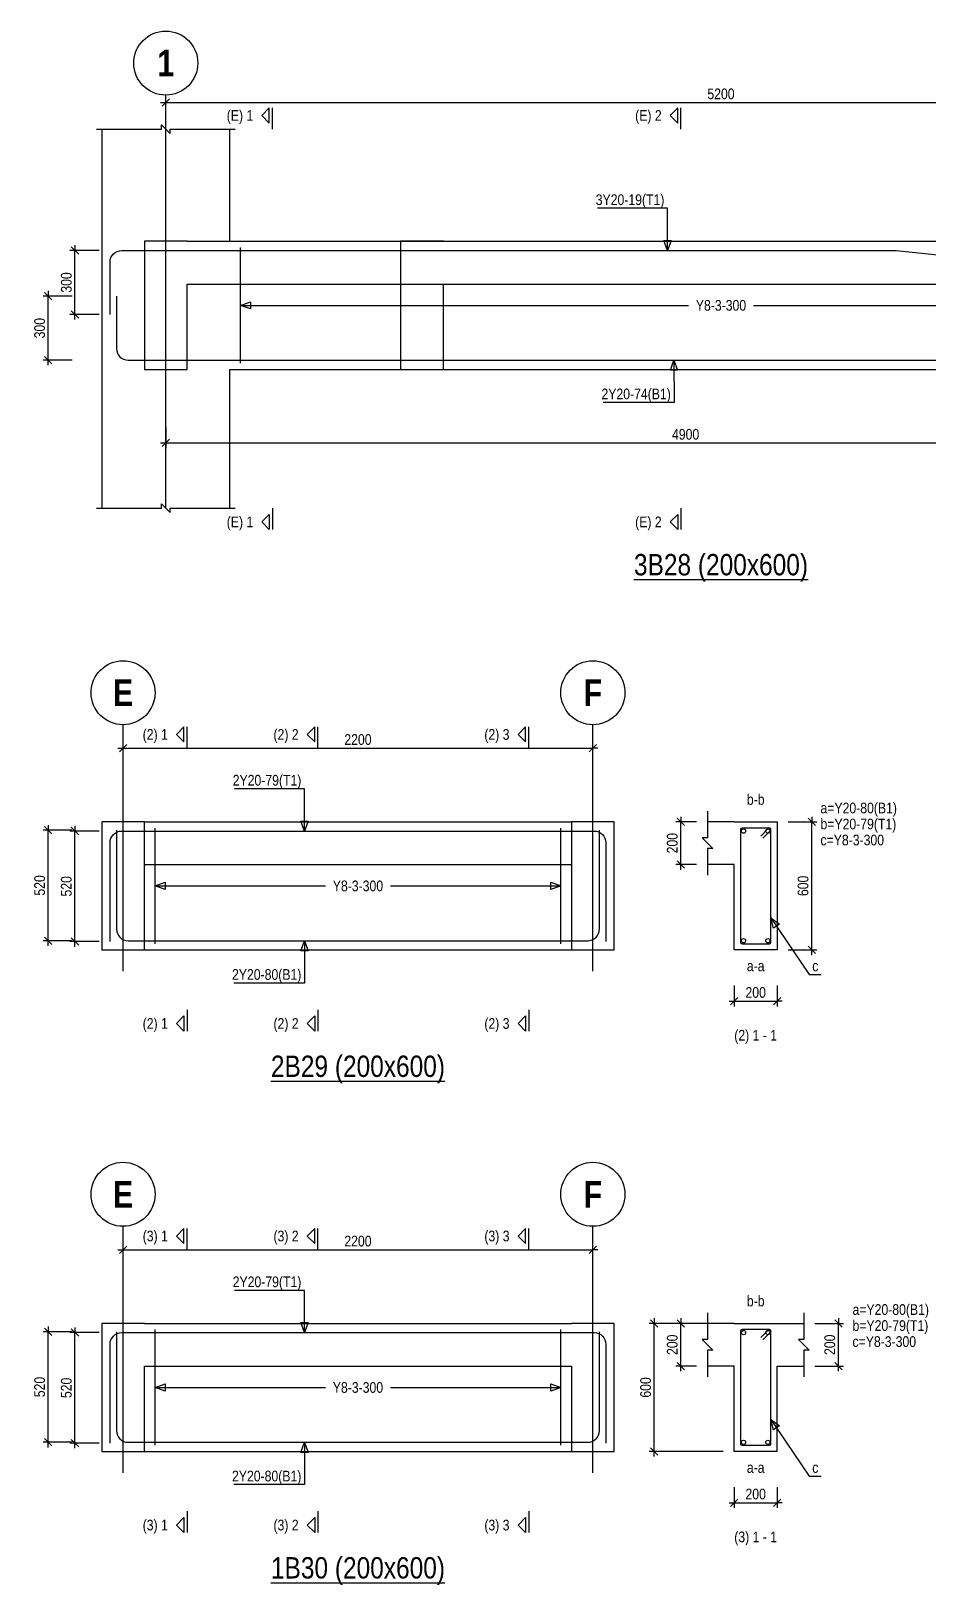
# Model space of a CAD drawing. Extents: x 0 to 206258, y -403073 to 0.
# Drawn here: x 12479 to 20888, y -318924 to -304364 of the extents above; entities that cross this region are included whole.
import ezdxf
from ezdxf.enums import TextEntityAlignment as Align
from ezdxf.lldxf.tags import DXFTag

# ---------------------------------------------------------------- set-up
doc = ezdxf.new("R2010")
doc.units = 0
doc.header["$LTSCALE"] = 1000
for name, color, linetype in [('Axis Circle(Dir 2)', 150, 'Continuous'), ('Axis Label(Dir 1)', 7, 'Continuous'), ('Axis Line(Dir 2)', 150, 'CENTER2'), ('Break Line', 5, 'Continuous'), ('Dimension Line', 5, 'Continuous'), ('Front Elevation Line', 40, 'Continuous'), ('Leader Line', 5, 'Continuous'), ('Link Line', 3, 'Continuous'), ('Rebar Label', 6, 'Continuous'), ('Rebar Line', 7, 'Continuous'), ('Section Label', 1, 'Continuous'), ('Section Line', 1, 'Continuous'), ('Top Rebar Label', 6, 'Continuous'), ('Top Rebar Line', 7, 'Continuous')]:
    doc.layers.add(name, color=color, linetype=linetype)
for name, color, linetype, true_color in [('Back Elevation Line', 191, 'HIDDEN2', 0xd4aaff), ('Beam Label(D)', 94, 'Continuous', 0x008100), ('Beam Line(D)', 112, 'Continuous', 0x00bd5e), ('Link Label', 94, 'Continuous', 0x008100)]:
    doc.layers.add(name, color=color, linetype=linetype, true_color=true_color)
doc.styles.add('Axis Label(Dir 1)', font='ARIALNB.TTF', dxfattribs={"height": 250})
doc.styles.add('Beam Label(D)', font='ARIALN.TTF', dxfattribs={"height": 200})
doc.styles.add('Dimension Text', font='ARIALN.TTF', dxfattribs={"height": 100})
doc.styles.add('Link Label', font='ARIALN.TTF', dxfattribs={"height": 100})
doc.styles.add('Rebar Label', font='ARIALN.TTF', dxfattribs={"height": 100})
doc.styles.add('Section Label', font='ARIALN.TTF', dxfattribs={"height": 100})
doc.styles.add('Top Rebar Label', font='ARIALN.TTF', dxfattribs={"height": 100})
tags = doc.linetypes.add('CENTER2', pattern=[1.125, 0.75, -0.125, 0.125, -0.125]).pattern_tags.tags
tags[10:11] = [DXFTag(74, 4), DXFTag(75, 0), DXFTag(340, '0'), DXFTag(46, 0.0), DXFTag(50, 0.0), DXFTag(44, 0.0), DXFTag(45, 0.0)]
tags[8:9] = [DXFTag(74, 4), DXFTag(75, 0), DXFTag(340, '0'), DXFTag(46, 0.0), DXFTag(50, 0.0), DXFTag(44, 0.0), DXFTag(45, 0.0)]
tags[6:7] = [DXFTag(74, 4), DXFTag(75, 0), DXFTag(340, '0'), DXFTag(46, 0.0), DXFTag(50, 0.0), DXFTag(44, 0.0), DXFTag(45, 0.0)]
tags[4:5] = [DXFTag(74, 4), DXFTag(75, 0), DXFTag(340, '0'), DXFTag(46, 0.0), DXFTag(50, 0.0), DXFTag(44, 0.0), DXFTag(45, 0.0)]
tags = doc.linetypes.add('HIDDEN2', pattern=[0.1875, 0.125, -0.0625]).pattern_tags.tags
tags[6:7] = [DXFTag(74, 4), DXFTag(75, 0), DXFTag(340, '0'), DXFTag(46, 0.0), DXFTag(50, 0.0), DXFTag(44, 0.0), DXFTag(45, 0.0)]
tags[4:5] = [DXFTag(74, 4), DXFTag(75, 0), DXFTag(340, '0'), DXFTag(46, 0.0), DXFTag(50, 0.0), DXFTag(44, 0.0), DXFTag(45, 0.0)]
doc.dimstyles.new('BEAM', dxfattribs={"dimtxt": 100, "dimasz": 30, "dimexe": 48.3, "dimexo": 103.5, "dimgap": 30, "dimtad": 1, "dimtoh": 1, "dimdec": 1, "dimlfac": 0.5, "dimdsep": 46, "dimtxsty": 'Dimension Text', "dimblk": 'PCDIM_TICK', "dimcen": 0.09, "dimclrd": 5, "dimclre": 5, "dimclrt": 5, "dimadec": 1, "dimazin": 0, "dimtp": 1, "dimtm": 1, "dimtfac": 1, "dimtdec": 4, "dimtofl": 0, "dimtmove": 0, "dimatfit": 3, "dimfxl": 1, "dimtolj": 1, "dimtzin": 0, "dimarcsym": 0})

# ---------------------------------------------------------------- blocks, each defined once
blk = doc.blocks.new('PCDIM_TICK')
at = {"layer": 'Dimension Line', "color": 0, "transparency": 33554687}
for p, q in [((1.15, 1.15), (-1.15, -1.15)), ((1.61, 0), (0, 0))]:
    blk.add_line(p, q, dxfattribs=at)
blk = doc.blocks.new('*U3762')
at = {"layer": 'Dimension Line', "color": 5, "true_color": 0x0000ff, "transparency": 16777216}
for p, q in [((13740, -308078), (13740, -308273)), ((23478, -308078), (23478, -308273)), ((13740, -308224), (23478, -308224))]:
    blk.add_line(p, q, dxfattribs=at)
at = {"layer": 'Dimension Line', "color": 5, "true_color": 0x0000ff, "transparency": 16777216, "xscale": 30, "yscale": 30, "rotation": 180.0000000000004}
blk.add_blockref('PCDIM_TICK', (13740, -308224), dxfattribs=at)
at = {"layer": 'Dimension Line', "color": 5, "true_color": 0x0000ff, "transparency": 16777216, "xscale": 30, "yscale": 30}
blk.add_blockref('PCDIM_TICK', (23478, -308224), dxfattribs=at)
at = {"layer": 'Dimension Line', "color": 5, "true_color": 0x0000ff, "transparency": 16777216, "insert": (18609, -308194), "char_height": 100, "width": 249.2, "attachment_point": 8, "style": 'Dimension Text'}
blk.add_mtext('4900', dxfattribs=at)
blk = doc.blocks.new('*U3766')
at = {"layer": 'Dimension Line', "color": 5, "true_color": 0x0000ff, "transparency": 16777216}
for p, q in [((13115, -306420), (12842, -306420)), ((12890, -307020), (12890, -306420)), ((13115, -307020), (12842, -307020))]:
    blk.add_line(p, q, dxfattribs=at)
at = {"layer": 'Dimension Line', "color": 5, "true_color": 0x0000ff, "transparency": 16777216, "xscale": 30, "yscale": 30}
for p, rotation in [((12890, -306420), 89.99999999999447), ((12890, -307020), 269.9999999999834)]:
    blk.add_blockref('PCDIM_TICK', p, dxfattribs=dict(at, rotation=rotation))
at = {"layer": 'Dimension Line', "color": 5, "true_color": 0x0000ff, "transparency": 16777216, "insert": (12860, -306720), "char_height": 100, "width": 181.5, "attachment_point": 8, "rotation": 90, "style": 'Dimension Text'}
blk.add_mtext('300', dxfattribs=at)
blk = doc.blocks.new('*U3767')
at = {"layer": 'Dimension Line', "color": 5, "true_color": 0x0000ff, "transparency": 16777216}
for p, q in [((12865, -306848), (12592, -306848)), ((12640, -307448), (12640, -306848)), ((12865, -307448), (12592, -307448))]:
    blk.add_line(p, q, dxfattribs=at)
at = {"layer": 'Dimension Line', "color": 5, "true_color": 0x0000ff, "transparency": 16777216, "xscale": 30, "yscale": 30}
for p, rotation in [((12640, -306848), 89.99999999999447), ((12640, -307448), 269.9999999999834)]:
    blk.add_blockref('PCDIM_TICK', p, dxfattribs=dict(at, rotation=rotation))
at = {"layer": 'Dimension Line', "color": 5, "true_color": 0x0000ff, "transparency": 16777216, "insert": (12610, -307148), "char_height": 100, "width": 181.5, "attachment_point": 8, "rotation": 90, "style": 'Dimension Text'}
blk.add_mtext('300', dxfattribs=at)
blk = doc.blocks.new('*U3768')
at = {"layer": 'Dimension Line', "color": 5, "true_color": 0x0000ff, "transparency": 16777216}
for p, q in [((13740, -305181), (13740, -304986)), ((13740, -305034), (24140, -305034)), ((24140, -305181), (24140, -304986))]:
    blk.add_line(p, q, dxfattribs=at)
at = {"layer": 'Dimension Line', "color": 5, "true_color": 0x0000ff, "transparency": 16777216, "xscale": 30, "yscale": 30, "rotation": 180.0000000000004}
blk.add_blockref('PCDIM_TICK', (13740, -305034), dxfattribs=at)
at = {"layer": 'Dimension Line', "color": 5, "true_color": 0x0000ff, "transparency": 16777216, "xscale": 30, "yscale": 30}
blk.add_blockref('PCDIM_TICK', (24140, -305034), dxfattribs=at)
at = {"layer": 'Dimension Line', "color": 5, "true_color": 0x0000ff, "transparency": 16777216, "insert": (18940, -305004), "char_height": 100, "width": 245.98, "attachment_point": 8, "style": 'Dimension Text'}
blk.add_mtext('5200', dxfattribs=at)
blk = doc.blocks.new('*U3820')
at = {"layer": 'Dimension Line', "color": 5, "true_color": 0x0000ff, "transparency": 16777216}
for p, q in [((13115, -311860), (12842, -311860)), ((12890, -312896), (12890, -311860)), ((13115, -312896), (12842, -312896))]:
    blk.add_line(p, q, dxfattribs=at)
at = {"layer": 'Dimension Line', "color": 5, "true_color": 0x0000ff, "transparency": 16777216, "xscale": 30, "yscale": 30}
for p, rotation in [((12890, -311860), 89.99999999999447), ((12890, -312896), 269.9999999999834)]:
    blk.add_blockref('PCDIM_TICK', p, dxfattribs=dict(at, rotation=rotation))
at = {"layer": 'Dimension Line', "color": 5, "true_color": 0x0000ff, "transparency": 16777216, "insert": (12860, -312378), "char_height": 100, "width": 181.5, "attachment_point": 8, "rotation": 90, "style": 'Dimension Text'}
blk.add_mtext('520', dxfattribs=at)
blk = doc.blocks.new('*U3821')
at = {"layer": 'Dimension Line', "color": 5, "true_color": 0x0000ff, "transparency": 16777216}
for p, q in [((12865, -311852), (12592, -311852)), ((12640, -312888), (12640, -311852)), ((12865, -312888), (12592, -312888))]:
    blk.add_line(p, q, dxfattribs=at)
at = {"layer": 'Dimension Line', "color": 5, "true_color": 0x0000ff, "transparency": 16777216, "xscale": 30, "yscale": 30}
for p, rotation in [((12640, -311852), 89.99999999999447), ((12640, -312888), 269.9999999999834)]:
    blk.add_blockref('PCDIM_TICK', p, dxfattribs=dict(at, rotation=rotation))
at = {"layer": 'Dimension Line', "color": 5, "true_color": 0x0000ff, "transparency": 16777216, "insert": (12610, -312370), "char_height": 100, "width": 181.5, "attachment_point": 8, "rotation": 90, "style": 'Dimension Text'}
blk.add_mtext('520', dxfattribs=at)
blk = doc.blocks.new('*U3822')
at = {"layer": 'Dimension Line', "color": 5, "true_color": 0x0000ff, "transparency": 16777216}
for p, q in [((13340, -311231), (13340, -311036)), ((13340, -311084), (17740, -311084)), ((17740, -311231), (17740, -311036))]:
    blk.add_line(p, q, dxfattribs=at)
at = {"layer": 'Dimension Line', "color": 5, "true_color": 0x0000ff, "transparency": 16777216, "xscale": 30, "yscale": 30, "rotation": 180.0000000000004}
blk.add_blockref('PCDIM_TICK', (13340, -311084), dxfattribs=at)
at = {"layer": 'Dimension Line', "color": 5, "true_color": 0x0000ff, "transparency": 16777216, "xscale": 30, "yscale": 30}
blk.add_blockref('PCDIM_TICK', (17740, -311084), dxfattribs=at)
at = {"layer": 'Dimension Line', "color": 5, "true_color": 0x0000ff, "transparency": 16777216, "insert": (15540, -311054), "char_height": 100, "width": 247.25, "attachment_point": 8, "style": 'Dimension Text'}
blk.add_mtext('2200', dxfattribs=at)
blk = doc.blocks.new('*U3823')
at = {"layer": 'Dimension Line', "color": 5, "true_color": 0x0000ff, "transparency": 16777216}
for p, q in [((19569, -311774), (19838, -311774)), ((19790, -312974), (19790, -311774)), ((19569, -312974), (19838, -312974))]:
    blk.add_line(p, q, dxfattribs=at)
at = {"layer": 'Dimension Line', "color": 5, "true_color": 0x0000ff, "transparency": 16777216, "xscale": 30, "yscale": 30}
for p, rotation in [((19790, -311774), 89.99999999999447), ((19790, -312974), 269.9999999999834)]:
    blk.add_blockref('PCDIM_TICK', p, dxfattribs=dict(at, rotation=rotation))
at = {"layer": 'Dimension Line', "color": 5, "true_color": 0x0000ff, "transparency": 16777216, "insert": (19760, -312374), "char_height": 100, "width": 181.97, "attachment_point": 8, "rotation": 90, "style": 'Dimension Text'}
blk.add_mtext('600', dxfattribs=at)
blk = doc.blocks.new('*U3824')
at = {"layer": 'Dimension Line', "color": 5, "true_color": 0x0000ff, "transparency": 16777216}
for p, q in [((18712, -311774), (18517, -311774)), ((18565, -312174), (18565, -311774)), ((18712, -312174), (18517, -312174))]:
    blk.add_line(p, q, dxfattribs=at)
at = {"layer": 'Dimension Line', "color": 5, "true_color": 0x0000ff, "transparency": 16777216, "xscale": 30, "yscale": 30}
for p, rotation in [((18565, -311774), 89.99999999999447), ((18565, -312174), 269.9999999999834)]:
    blk.add_blockref('PCDIM_TICK', p, dxfattribs=dict(at, rotation=rotation))
at = {"layer": 'Dimension Line', "color": 5, "true_color": 0x0000ff, "transparency": 16777216, "insert": (18535, -311974), "char_height": 100, "width": 182.77, "attachment_point": 8, "rotation": 90, "style": 'Dimension Text'}
blk.add_mtext('200', dxfattribs=at)
blk = doc.blocks.new('*U3825')
at = {"layer": 'Dimension Line', "color": 5, "true_color": 0x0000ff, "transparency": 16777216}
for p, q in [((19065, -313308), (19065, -313503)), ((19465, -313308), (19465, -313503)), ((19065, -313454), (19465, -313454))]:
    blk.add_line(p, q, dxfattribs=at)
at = {"layer": 'Dimension Line', "color": 5, "true_color": 0x0000ff, "transparency": 16777216, "xscale": 30, "yscale": 30, "rotation": 180.0000000000004}
blk.add_blockref('PCDIM_TICK', (19065, -313454), dxfattribs=at)
at = {"layer": 'Dimension Line', "color": 5, "true_color": 0x0000ff, "transparency": 16777216, "xscale": 30, "yscale": 30}
blk.add_blockref('PCDIM_TICK', (19465, -313454), dxfattribs=at)
at = {"layer": 'Dimension Line', "color": 5, "true_color": 0x0000ff, "transparency": 16777216, "insert": (19265, -313424), "char_height": 100, "width": 182.77, "attachment_point": 8, "style": 'Dimension Text'}
blk.add_mtext('200', dxfattribs=at)
blk = doc.blocks.new('*U3856')
at = {"layer": 'Dimension Line', "color": 5, "true_color": 0x0000ff, "transparency": 16777216}
for p, q in [((13115, -316560), (12842, -316560)), ((12890, -317596), (12890, -316560)), ((13115, -317596), (12842, -317596))]:
    blk.add_line(p, q, dxfattribs=at)
at = {"layer": 'Dimension Line', "color": 5, "true_color": 0x0000ff, "transparency": 16777216, "xscale": 30, "yscale": 30}
for p, rotation in [((12890, -316560), 89.99999999999447), ((12890, -317596), 269.9999999999834)]:
    blk.add_blockref('PCDIM_TICK', p, dxfattribs=dict(at, rotation=rotation))
at = {"layer": 'Dimension Line', "color": 5, "true_color": 0x0000ff, "transparency": 16777216, "insert": (12860, -317078), "char_height": 100, "width": 181.5, "attachment_point": 8, "rotation": 90, "style": 'Dimension Text'}
blk.add_mtext('520', dxfattribs=at)
blk = doc.blocks.new('*U3857')
at = {"layer": 'Dimension Line', "color": 5, "true_color": 0x0000ff, "transparency": 16777216}
for p, q in [((12865, -316552), (12592, -316552)), ((12640, -317588), (12640, -316552)), ((12865, -317588), (12592, -317588))]:
    blk.add_line(p, q, dxfattribs=at)
at = {"layer": 'Dimension Line', "color": 5, "true_color": 0x0000ff, "transparency": 16777216, "xscale": 30, "yscale": 30}
for p, rotation in [((12640, -316552), 89.99999999999447), ((12640, -317588), 269.9999999999834)]:
    blk.add_blockref('PCDIM_TICK', p, dxfattribs=dict(at, rotation=rotation))
at = {"layer": 'Dimension Line', "color": 5, "true_color": 0x0000ff, "transparency": 16777216, "insert": (12610, -317070), "char_height": 100, "width": 181.5, "attachment_point": 8, "rotation": 90, "style": 'Dimension Text'}
blk.add_mtext('520', dxfattribs=at)
blk = doc.blocks.new('*U3858')
at = {"layer": 'Dimension Line', "color": 5, "true_color": 0x0000ff, "transparency": 16777216}
for p, q in [((13340, -315931), (13340, -315736)), ((13340, -315784), (17740, -315784)), ((17740, -315931), (17740, -315736))]:
    blk.add_line(p, q, dxfattribs=at)
at = {"layer": 'Dimension Line', "color": 5, "true_color": 0x0000ff, "transparency": 16777216, "xscale": 30, "yscale": 30, "rotation": 180.0000000000004}
blk.add_blockref('PCDIM_TICK', (13340, -315784), dxfattribs=at)
at = {"layer": 'Dimension Line', "color": 5, "true_color": 0x0000ff, "transparency": 16777216, "xscale": 30, "yscale": 30}
blk.add_blockref('PCDIM_TICK', (17740, -315784), dxfattribs=at)
at = {"layer": 'Dimension Line', "color": 5, "true_color": 0x0000ff, "transparency": 16777216, "insert": (15540, -315754), "char_height": 100, "width": 247.25, "attachment_point": 8, "style": 'Dimension Text'}
blk.add_mtext('2200', dxfattribs=at)
blk = doc.blocks.new('*U3859')
at = {"layer": 'Dimension Line', "color": 5, "true_color": 0x0000ff, "transparency": 16777216}
for p, q in [((19819, -316474), (20088, -316474)), ((20040, -316874), (20040, -316474)), ((19819, -316874), (20088, -316874))]:
    blk.add_line(p, q, dxfattribs=at)
at = {"layer": 'Dimension Line', "color": 5, "true_color": 0x0000ff, "transparency": 16777216, "xscale": 30, "yscale": 30}
for p, rotation in [((20040, -316474), 89.99999999999447), ((20040, -316874), 269.9999999999834)]:
    blk.add_blockref('PCDIM_TICK', p, dxfattribs=dict(at, rotation=rotation))
at = {"layer": 'Dimension Line', "color": 5, "true_color": 0x0000ff, "transparency": 16777216, "insert": (20010, -316674), "char_height": 100, "width": 182.77, "attachment_point": 8, "rotation": 90, "style": 'Dimension Text'}
blk.add_mtext('200', dxfattribs=at)
blk = doc.blocks.new('*U3860')
at = {"layer": 'Dimension Line', "color": 5, "true_color": 0x0000ff, "transparency": 16777216}
for p, q in [((18712, -316474), (18517, -316474)), ((18565, -316874), (18565, -316474)), ((18712, -316874), (18517, -316874))]:
    blk.add_line(p, q, dxfattribs=at)
at = {"layer": 'Dimension Line', "color": 5, "true_color": 0x0000ff, "transparency": 16777216, "xscale": 30, "yscale": 30}
for p, rotation in [((18565, -316474), 89.99999999999447), ((18565, -316874), 269.9999999999834)]:
    blk.add_blockref('PCDIM_TICK', p, dxfattribs=dict(at, rotation=rotation))
at = {"layer": 'Dimension Line', "color": 5, "true_color": 0x0000ff, "transparency": 16777216, "insert": (18535, -316674), "char_height": 100, "width": 182.77, "attachment_point": 8, "rotation": 90, "style": 'Dimension Text'}
blk.add_mtext('200', dxfattribs=at)
blk = doc.blocks.new('*U3861')
at = {"layer": 'Dimension Line', "color": 5, "true_color": 0x0000ff, "transparency": 16777216}
for p, q in [((18962, -316474), (18267, -316474)), ((18315, -317674), (18315, -316474)), ((18962, -317674), (18267, -317674))]:
    blk.add_line(p, q, dxfattribs=at)
at = {"layer": 'Dimension Line', "color": 5, "true_color": 0x0000ff, "transparency": 16777216, "xscale": 30, "yscale": 30}
for p, rotation in [((18315, -316474), 89.99999999999447), ((18315, -317674), 269.9999999999834)]:
    blk.add_blockref('PCDIM_TICK', p, dxfattribs=dict(at, rotation=rotation))
at = {"layer": 'Dimension Line', "color": 5, "true_color": 0x0000ff, "transparency": 16777216, "insert": (18285, -317074), "char_height": 100, "width": 181.97, "attachment_point": 8, "rotation": 90, "style": 'Dimension Text'}
blk.add_mtext('600', dxfattribs=at)
blk = doc.blocks.new('*U3862')
at = {"layer": 'Dimension Line', "color": 5, "true_color": 0x0000ff, "transparency": 16777216}
for p, q in [((19065, -318008), (19065, -318203)), ((19465, -318008), (19465, -318203)), ((19065, -318154), (19465, -318154))]:
    blk.add_line(p, q, dxfattribs=at)
at = {"layer": 'Dimension Line', "color": 5, "true_color": 0x0000ff, "transparency": 16777216, "xscale": 30, "yscale": 30, "rotation": 180.0000000000004}
blk.add_blockref('PCDIM_TICK', (19065, -318154), dxfattribs=at)
at = {"layer": 'Dimension Line', "color": 5, "true_color": 0x0000ff, "transparency": 16777216, "xscale": 30, "yscale": 30}
blk.add_blockref('PCDIM_TICK', (19465, -318154), dxfattribs=at)
at = {"layer": 'Dimension Line', "color": 5, "true_color": 0x0000ff, "transparency": 16777216, "insert": (19265, -318124), "char_height": 100, "width": 182.77, "attachment_point": 8, "style": 'Dimension Text'}
blk.add_mtext('200', dxfattribs=at)

msp = doc.modelspace()

# ---------------------------------------------------------------- linework, layer by layer
at = {"layer": 'Axis Circle(Dir 2)', "transparency": 33554687}
for centre in [(13740.146, -304664.284), (13340.146, -310564.284), (17740.146, -310564.284), (13340.146, -315264.284), (17740.146, -315264.284)]:
    msp.add_circle(centre, 300, dxfattribs=at)
at = {"layer": 'Axis Line(Dir 2)', "transparency": 33554687}
for points in [[(13740.146, -308834.284), (13740.146, -304964.284)], [(13340.146, -313174.284), (13340.146, -310864.284)], [(17740.146, -313174.284), (17740.146, -310864.284)], [(13340.146, -317874.284), (13340.146, -315564.284)], [(17740.146, -317874.284), (17740.146, -315564.284)]]:
    msp.add_lwpolyline(points, dxfattribs=at)
at = {"layer": 'Back Elevation Line', "transparency": 33554687}
for points in [[(16340.146, -306334.284), (15940.146, -306334.284)], [(15940.146, -306334.284), (15940.146, -307534.284)], [(16340.146, -306334.284), (21140.146, -306334.284)], [(16340.146, -307534.284), (16340.146, -306734.284)], [(16340.146, -306734.284), (21140.146, -306734.284)], [(15940.146, -307534.284), (16340.146, -307534.284)], [(13540.146, -311774.284), (13140.146, -311774.284)], [(13140.146, -311774.284), (13140.146, -312974.284)], [(13540.146, -312974.284), (13540.146, -311774.284)], [(17940.146, -311774.284), (17540.146, -311774.284)], [(17540.146, -311774.284), (17540.146, -312974.284)], [(17940.146, -312974.284), (17940.146, -311774.284)], [(13140.146, -312974.284), (13540.146, -312974.284)], [(17540.146, -312974.284), (17940.146, -312974.284)], [(13540.146, -316474.284), (13140.146, -316474.284)], [(13140.146, -316474.284), (13140.146, -317674.284)], [(13540.146, -316474.284), (17540.146, -316474.284)], [(17940.146, -316474.284), (17540.146, -316474.284)], [(17940.146, -317674.284), (17940.146, -316474.284)], [(13540.146, -317674.284), (13540.146, -316874.284)], [(13540.146, -316874.284), (17540.146, -316874.284)], [(17540.146, -316874.284), (17540.146, -317674.284)], [(13140.146, -317674.284), (13540.146, -317674.284)], [(17540.146, -317674.284), (17940.146, -317674.284)]]:
    msp.add_lwpolyline(points, dxfattribs=at)
at = {"layer": 'Beam Line(D)', "transparency": 33554687}
for points in [[(13140.146, -305284.284), (13140.146, -306334.284)], [(14340.146, -306334.284), (14340.146, -305284.284)], [(13140.146, -306334.284), (13140.146, -308834.284)], [(14340.146, -306334.284), (23540.146, -306334.284)], [(14340.146, -308834.284), (14340.146, -307534.284)], [(14340.146, -307534.284), (23540.146, -307534.284)], [(13140.146, -311774.284), (13140.146, -312974.284)], [(13540.146, -311774.284), (13140.146, -311774.284)], [(13540.146, -311774.284), (17540.146, -311774.284)], [(17940.146, -311774.284), (17540.146, -311774.284)], [(17940.146, -312974.284), (17940.146, -311774.284)], [(19065.146, -311774.284), (19465.146, -311774.284), (19465.146, -312974.284), (19065.146, -312974.284), (19065.146, -312174.284), (18815.146, -312174.284)], [(19065.146, -311774.284), (18815.146, -311774.284)], [(19065.146, -311774.284), (19065.146, -311774.284)], [(13140.146, -312974.284), (13540.146, -312974.284)], [(13540.146, -312974.284), (17540.146, -312974.284)], [(17540.146, -312974.284), (17940.146, -312974.284)], [(13140.146, -316474.284), (13140.146, -317674.284)], [(13540.146, -316474.284), (13140.146, -316474.284)], [(13540.146, -316474.284), (17540.146, -316474.284)], [(17940.146, -316474.284), (17540.146, -316474.284)], [(17940.146, -317674.284), (17940.146, -316474.284)], [(19065.146, -316474.284), (18815.146, -316474.284)], [(19065.146, -316474.284), (19465.146, -316474.284)], [(19065.146, -316474.284), (19065.146, -316474.284)], [(19465.146, -316474.284), (19465.146, -316474.284)], [(19465.146, -316474.284), (19715.146, -316474.284)], [(19465.146, -317674.284), (19065.146, -317674.284), (19065.146, -316874.284), (18815.146, -316874.284)], [(19465.146, -317674.284), (19465.146, -316874.284), (19715.146, -316874.284)], [(13140.146, -317674.284), (13540.146, -317674.284)], [(13540.146, -317674.284), (17540.146, -317674.284)], [(17540.146, -317674.284), (17940.146, -317674.284)]]:
    msp.add_lwpolyline(points, dxfattribs=at)
at = {"layer": 'Break Line', "transparency": 33554687}
for points in [[(13090.146, -305284.284), (13700.146, -305284.284), (13700.146, -305244.284), (13780.146, -305324.284), (13780.146, -305284.284), (14390.146, -305284.284)], [(13090.146, -308834.284), (13700.146, -308834.284), (13700.146, -308794.284), (13780.146, -308874.284), (13780.146, -308834.284), (14390.146, -308834.284)], [(18815.146, -311674.284), (18815.146, -311924.284), (18765.146, -311924.284), (18865.146, -312024.284), (18815.146, -312024.284), (18815.146, -312274.284)], [(18815.146, -316374.284), (18815.146, -316624.284), (18765.146, -316624.284), (18865.146, -316724.284), (18815.146, -316724.284), (18815.146, -316974.284)], [(19715.146, -316374.284), (19715.146, -316624.284), (19665.146, -316624.284), (19765.146, -316724.284), (19715.146, -316724.284), (19715.146, -316974.284)]]:
    msp.add_lwpolyline(points, dxfattribs=at)
at = {"layer": 'Front Elevation Line', "transparency": 33554687}
for points in [[(13940.146, -306334.284), (13540.146, -306334.284)], [(13540.146, -306334.284), (13540.146, -307534.284)], [(13940.146, -306334.284), (23940.146, -306334.284)], [(13940.146, -307534.284), (13940.146, -306734.284)], [(13940.146, -306734.284), (23940.146, -306734.284)], [(13540.146, -307534.284), (13940.146, -307534.284)], [(13540.146, -311774.284), (13140.146, -311774.284)], [(13140.146, -311774.284), (13140.146, -312974.284)], [(13540.146, -311774.284), (17540.146, -311774.284)], [(17940.146, -311774.284), (17540.146, -311774.284)], [(17940.146, -312974.284), (17940.146, -311774.284)], [(13540.146, -312974.284), (13540.146, -312174.284)], [(13540.146, -312174.284), (17540.146, -312174.284)], [(17540.146, -312174.284), (17540.146, -312974.284)], [(13140.146, -312974.284), (13540.146, -312974.284)], [(17540.146, -312974.284), (17940.146, -312974.284)], [(13540.146, -316474.284), (13140.146, -316474.284)], [(13140.146, -316474.284), (13140.146, -317674.284)], [(13540.146, -316474.284), (17540.146, -316474.284)], [(17940.146, -316474.284), (17540.146, -316474.284)], [(17940.146, -317674.284), (17940.146, -316474.284)], [(13540.146, -317674.284), (13540.146, -316874.284)], [(13540.146, -316874.284), (17540.146, -316874.284)], [(17540.146, -316874.284), (17540.146, -317674.284)], [(13140.146, -317674.284), (13540.146, -317674.284)], [(17540.146, -317674.284), (17940.146, -317674.284)]]:
    msp.add_lwpolyline(points, dxfattribs=at)
at = {"layer": 'Leader Line', "transparency": 33554687}
for points in [[(18440.145, -306420.284), (18440.146, -306024.284), (17785.154, -306024.284)], [(18405.943, -306326.314), (18474.347, -306326.314), (18440.145, -306420.284), (18405.943, -306326.314)], [(14440.146, -306934.284), (14534.115, -306900.082), (14534.115, -306968.486), (14440.146, -306934.284), (18635.502, -306934.284)], [(19244.79, -306934.284), (23440.146, -306934.284), (23346.176, -306968.486), (23346.176, -306900.082), (23440.146, -306934.284)], [(18500.145, -307448.284), (18500.146, -307844.284), (17837.472, -307844.284)], [(18534.347, -307542.253), (18465.943, -307542.253), (18500.145, -307448.284), (18534.347, -307542.253)], [(15040.146, -311860.284), (15040.146, -311464.284), (14385.155, -311464.284)], [(15005.944, -311766.314), (15074.348, -311766.314), (15040.146, -311860.284), (15005.944, -311766.314)], [(13640.146, -312374.284), (13734.115, -312340.082), (13734.115, -312408.486), (13640.146, -312374.284), (15235.502, -312374.284)], [(15844.79, -312374.284), (17440.146, -312374.284), (17346.176, -312408.486), (17346.176, -312340.082), (17440.146, -312374.284)], [(19488.086, -312733.009), (19431.402, -312771.297), (19407.146, -312674.284), (19488.086, -312733.009)], [(19407.146, -312674.284), (19765.146, -313204.284), (19878.275, -313204.284)], [(15040.146, -312888.284), (15040.146, -313284.284), (14377.472, -313284.284)], [(15074.348, -312982.253), (15005.944, -312982.253), (15040.146, -312888.284), (15074.348, -312982.253)], [(15040.146, -316560.284), (15040.146, -316164.284), (14385.155, -316164.284)], [(15005.944, -316466.314), (15074.348, -316466.314), (15040.146, -316560.284), (15005.944, -316466.314)], [(13640.146, -317074.284), (13734.115, -317040.082), (13734.115, -317108.486), (13640.146, -317074.284), (15235.502, -317074.284)], [(15844.79, -317074.284), (17440.146, -317074.284), (17346.176, -317108.486), (17346.176, -317040.082), (17440.146, -317074.284)], [(19488.086, -317433.009), (19431.402, -317471.297), (19407.146, -317374.284), (19488.086, -317433.009)], [(19407.146, -317374.284), (19765.146, -317904.284), (19878.275, -317904.284)], [(15040.146, -317588.284), (15040.146, -317984.284), (14377.472, -317984.284)], [(15074.348, -317682.253), (15005.944, -317682.253), (15040.146, -317588.284), (15074.348, -317682.253)]]:
    msp.add_lwpolyline(points, dxfattribs=at)
at = {"layer": 'Link Line', "transparency": 33554687}
for p, q in [((14440.146, -307476.284), (14440.146, -306392.284)), ((13640.146, -312916.284), (13640.146, -311832.284)), ((17440.146, -312916.284), (17440.146, -311832.284)), ((13640.146, -317616.284), (13640.146, -316532.284)), ((17440.146, -317616.284), (17440.146, -316532.284))]:
    msp.add_line(p, q, dxfattribs=at)
for points in [[(19332.335, -311926.894), (19403.045, -311856.183, 0.668178638), (19393.146, -311832.284), (19137.146, -311832.284, 0.414213562), (19123.146, -311846.284), (19123.146, -312902.284, 0.414213562), (19137.146, -312916.284), (19393.146, -312916.284, 0.414213562), (19407.146, -312902.284), (19407.146, -311846.284, 0.668178638), (19383.246, -311836.384), (19312.536, -311907.095)], [(19332.335, -316626.894), (19403.045, -316556.183, 0.668178638), (19393.146, -316532.284), (19137.146, -316532.284, 0.414213562), (19123.146, -316546.284), (19123.146, -317602.284, 0.414213562), (19137.146, -317616.284), (19393.146, -317616.284, 0.414213562), (19407.146, -317602.284), (19407.146, -316546.284, 0.668178638), (19383.246, -316536.384), (19312.536, -316607.095)]]:
    msp.add_lwpolyline(points, format="xyb", dxfattribs=at)
at = {"layer": 'Rebar Line', "transparency": 33554687}
for points in [[(13278.146, -306848.284), (13278.146, -307338.328, 0.414213562), (13388.102, -307448.284), (21208.661, -307448.284, 0.024922321), (21219.602, -307447.738), (21608.689, -307408.829, -0.024922321), (21619.63, -307408.284), (23538.146, -307408.284)], [(13278.146, -311852.284), (13278.146, -312778.328, 0.414213562), (13388.102, -312888.284), (17692.19, -312888.284, 0.414213543), (17802.146, -312778.328), (17802.146, -311852.284)], [(13278.146, -316552.284), (13278.146, -317478.328, 0.414213562), (13388.102, -317588.284), (17692.19, -317588.284, 0.414213543), (17802.146, -317478.328), (17802.146, -316552.284)]]:
    msp.add_lwpolyline(points, format="xyb", dxfattribs=at)
for centre in [(19151.146, -311860.284), (19379.146, -311860.284), (19151.146, -312888.284), (19379.146, -312888.284), (19151.146, -316560.284), (19379.146, -316560.284), (19151.146, -317588.284), (19379.146, -317588.284)]:
    msp.add_circle(centre, 20, dxfattribs=at)
at = {"layer": 'Section Line', "transparency": 33554687}
for points in [[(14710.146, -305084.284), (14639.435, -305154.994), (14710.146, -305225.705), (14710.146, -305084.284)], [(14740.146, -305284.284), (14740.146, -305084.284)], [(18535.146, -305084.284), (18464.435, -305154.994), (18535.146, -305225.705), (18535.146, -305084.284)], [(18565.146, -305284.284), (18565.146, -305084.284)], [(14710.146, -309034.284), (14710.146, -309034.284), (14639.435, -308963.573), (14710.146, -308892.862), (14710.146, -309034.284)], [(14740.146, -308834.284), (14740.146, -309034.284)], [(18535.146, -309034.284), (18535.146, -309034.284), (18464.435, -308963.573), (18535.146, -308892.862), (18535.146, -309034.284)], [(18565.146, -308834.284), (18565.146, -309034.284)], [(13910.146, -310884.284), (13839.435, -310954.994), (13910.146, -311025.705), (13910.146, -310884.284)], [(13940.146, -311084.284), (13940.146, -310884.284)], [(15135.146, -310884.284), (15064.435, -310954.994), (15135.146, -311025.705), (15135.146, -310884.284)], [(15165.146, -311084.284), (15165.146, -310884.284)], [(17110.146, -310884.284), (17039.435, -310954.994), (17110.146, -311025.705), (17110.146, -310884.284)], [(17140.146, -311084.284), (17140.146, -310884.284)], [(13910.146, -313734.284), (13910.146, -313734.284), (13839.435, -313663.573), (13910.146, -313592.862), (13910.146, -313734.284)], [(13940.146, -313534.284), (13940.146, -313734.284)], [(15135.146, -313734.284), (15135.146, -313734.284), (15064.435, -313663.573), (15135.146, -313592.862), (15135.146, -313734.284)], [(15165.146, -313534.284), (15165.146, -313734.284)], [(17110.146, -313734.284), (17110.146, -313734.284), (17039.435, -313663.573), (17110.146, -313592.862), (17110.146, -313734.284)], [(17140.146, -313534.284), (17140.146, -313734.284)], [(13910.146, -315584.284), (13839.435, -315654.994), (13910.146, -315725.705), (13910.146, -315584.284)], [(13940.146, -315784.284), (13940.146, -315584.284)], [(15135.146, -315584.284), (15064.435, -315654.994), (15135.146, -315725.705), (15135.146, -315584.284)], [(15165.146, -315784.284), (15165.146, -315584.284)], [(17110.146, -315584.284), (17039.435, -315654.994), (17110.146, -315725.705), (17110.146, -315584.284)], [(17140.146, -315784.284), (17140.146, -315584.284)], [(13940.146, -318234.284), (13940.146, -318434.284)], [(15165.146, -318234.284), (15165.146, -318434.284)], [(17140.146, -318234.284), (17140.146, -318434.284)], [(13910.146, -318434.284), (13910.146, -318434.284), (13839.435, -318363.573), (13910.146, -318292.862), (13910.146, -318434.284)], [(15135.146, -318434.284), (15135.146, -318434.284), (15064.435, -318363.573), (15135.146, -318292.862), (15135.146, -318434.284)], [(17110.146, -318434.284), (17110.146, -318434.284), (17039.435, -318363.573), (17110.146, -318292.862), (17110.146, -318434.284)]]:
    msp.add_lwpolyline(points, dxfattribs=at)
at = {"layer": 'Top Rebar Line', "transparency": 33554687}
for points in [[(13218.146, -307020.284), (13218.146, -306530.239, -0.414213562), (13328.102, -306420.284), (20570.662, -306420.284, -0.024922321), (20581.603, -306420.829), (20970.689, -306459.738, 0.024922321), (20981.63, -306460.284), (22898.146, -306460.284)], [(13218.146, -312896.284), (13218.146, -311970.239, -0.414213562), (13328.102, -311860.284), (17752.19, -311860.284, -0.414213562), (17862.146, -311970.239), (17862.146, -312896.284)], [(13218.146, -317596.284), (13218.146, -316670.239, -0.414213562), (13328.102, -316560.284), (17752.19, -316560.284, -0.414213562), (17862.146, -316670.239), (17862.146, -317596.284)]]:
    msp.add_lwpolyline(points, format="xyb", dxfattribs=at)

# ---------------------------------------------------------------- texts
at = {"layer": 'Axis Label(Dir 1)', "transparency": 33554687, "style": 'Axis Label(Dir 1)'}
for s, p in [('1', (13740.146, -304664.284)), ('E', (13340.146, -310564.284)), ('F', (17740.146, -310564.284)), ('E', (13340.146, -315264.284)), ('F', (17740.146, -315264.284))]:
    msp.add_text(s, height=250, dxfattribs=at).set_placement(p, align=Align.MIDDLE_CENTER)
at = {"layer": 'Beam Label(D)', "transparency": 33554687, "style": 'Beam Label(D)'}
for s, p in [('%%U3B28 (200x600)', (18940.146, -309264.284)), ('%%U2B29 (200x600)', (15540.146, -313964.284)), ('%%U1B30 (200x600)', (15540.146, -318664.284))]:
    msp.add_text(s, height=200, dxfattribs=at).set_placement(p, align=Align.TOP_CENTER)
at = {"layer": 'Link Label', "transparency": 33554687, "style": 'Link Label'}
for p in [(18940.146, -306934.284), (15540.146, -312374.284), (15540.146, -317074.284)]:
    msp.add_text('Y8-3-300', height=100, dxfattribs=at).set_placement(p, align=Align.MIDDLE_CENTER)
for s, p in [(' c=Y8-3-300', (19840.146, -311994.284)), ('c', (19795.146, -313174.284)), (' c=Y8-3-300', (20140.146, -316694.284)), ('c', (19795.146, -317874.284))]:
    msp.add_text(s, height=100, dxfattribs=at).set_placement(p)
at = {"layer": 'Rebar Label', "transparency": 33554687, "style": 'Rebar Label'}
for s, p in [(' 2Y20-74(B1)', (18470.146, -307814.284)), (' 2Y20-80(B1)', (15010.146, -313254.284)), (' 2Y20-80(B1)', (15010.146, -317954.284))]:
    msp.add_text(s, height=100, dxfattribs=at).set_placement(p, align=Align.RIGHT)
for s, p in [('b-b', (19265.146, -311644.284)), ('a-a', (19265.146, -313204.284)), ('b-b', (19265.146, -316344.284)), ('a-a', (19265.146, -317904.284))]:
    msp.add_text(s, height=100, dxfattribs=at).set_placement(p, align=Align.BOTTOM_CENTER)
for p in [(19840.146, -311694.284), (20140.146, -316394.284)]:
    msp.add_text(' a=Y20-80(B1)', height=100, dxfattribs=at).set_placement(p)
at = {"layer": 'Section Label', "transparency": 33554687, "style": 'Section Label'}
for s, p in [('(E) 1', (14559.435, -305154.994)), ('(E) 2', (18384.435, -305154.994)), ('(E) 1', (14559.435, -308963.573)), ('(E) 2', (18384.435, -308963.573)), ('(2) 1', (13759.435, -310954.994)), ('(2) 2', (14984.435, -310954.994)), ('(2) 3', (16959.435, -310954.994)), ('(2) 1', (13759.435, -313663.573)), ('(2) 2', (14984.435, -313663.573)), ('(2) 3', (16959.435, -313663.573)), ('(3) 1', (13759.435, -315654.994)), ('(3) 2', (14984.435, -315654.994)), ('(3) 3', (16959.435, -315654.994)), ('(3) 1', (13759.435, -318363.573)), ('(3) 2', (14984.435, -318363.573)), ('(3) 3', (16959.435, -318363.573))]:
    msp.add_text(s, height=100, dxfattribs=at).set_placement(p, align=Align.MIDDLE_RIGHT)
for s, p in [('(2) 1 - 1', (19265.146, -313854.284)), ('(3) 1 - 1', (19265.146, -318554.284))]:
    msp.add_text(s, height=100, dxfattribs=at).set_placement(p, align=Align.BOTTOM_CENTER)
at = {"layer": 'Top Rebar Label', "transparency": 33554687, "style": 'Top Rebar Label'}
for s, p in [(' 3Y20-19(T1)', (18410.146, -305994.284)), (' 2Y20-79(T1)', (15010.146, -311434.284)), (' 2Y20-79(T1)', (15010.146, -316134.284))]:
    msp.add_text(s, height=100, dxfattribs=at).set_placement(p, align=Align.RIGHT)
for p in [(19840.146, -311844.284), (20140.146, -316544.284)]:
    msp.add_text(' b=Y20-79(T1)', height=100, dxfattribs=at).set_placement(p)

# ---------------------------------------------------------------- dimensions: what is measured, and where the dimension line sits
at = {"layer": 'Dimension Line', "transparency": 33554687}
for base, p1, p2, text, picture, middle in [((18940.146, -305034.284), (13740.146, -305284.284), (24140.146, -305284.284), '5200', '*U3768', (18940.146, -305034.284)), ((18609.146, -308224.284), (13740.146, -307974.284), (23478.146, -307974.284), '4900', '*U3762', (18609.146, -308224.284)), ((15540.146, -311084.284), (13340.146, -311334.284), (17740.146, -311334.284), '2200', '*U3822', (15540.146, -311084.284)), ((19265.146, -313454.284), (19065.146, -313204.284), (19465.146, -313204.284), '200', '*U3825', (19265.146, -313454.284)), ((15540.146, -315784.284), (13340.146, -316034.284), (17740.146, -316034.284), '2200', '*U3858', (15540.146, -315784.284)), ((19265.146, -318154.284), (19065.146, -317904.284), (19465.146, -317904.284), '200', '*U3862', (19265.146, -318154.284))]:
    dim = msp.add_linear_dim(base=base, p1=p1, p2=p2, text=text, dimstyle='BEAM', override={"dimscale": 1, "dimtxt": 100, "dimasz": 30, "dimexe": 48.3, "dimexo": 103.5, "dimgap": 30, "dimtad": 1, "dimtih": 0, "dimdec": 1, "dimlfac": 0.5, "dimzin": 8, "dimlunit": 2, "dimpost": '', "dimtxsty": 'Dimension Text', "dimblk": 'PCDIM_TICK', "dimse1": 0, "dimse2": 0, "dimsd2": 0, "dimclrd": 5, "dimclre": 5, "dimclrt": 5, "dimaunit": 0, "dimadec": 1, "dimazin": 0, "dimtol": 0, "dimtp": 1, "dimtm": 1, "dimtmove": 0}, dxfattribs=at)
    dim.commit()
    dim.dimension.update_dxf_attribs({"geometry": picture, "text_midpoint": middle})
for base, p1, p2, text, picture, middle in [((12890.146, -306720.284), (13218.146, -307020.284), (13218.146, -306420.284), '300', '*U3766', (12890.146, -306720.284)), ((12640.146, -307148.284), (12968.146, -307448.284), (12968.146, -306848.284), '300', '*U3767', (12640.146, -307148.284)), ((18565.146, -311974.284), (18815.146, -312174.284), (18815.146, -311774.284), '200', '*U3824', (18565.146, -311974.284)), ((19790.146, -312374.284), (19465.146, -312974.284), (19465.146, -311774.284), '600', '*U3823', (19790.146, -312374.284)), ((12640.146, -312370.284), (12968.146, -312888.284), (12968.146, -311852.284), '520', '*U3821', (12640.146, -312370.284)), ((12890.146, -312378.284), (13218.146, -312896.284), (13218.146, -311860.284), '520', '*U3820', (12890.146, -312378.284)), ((12640.146, -317070.284), (12968.146, -317588.284), (12968.146, -316552.284), '520', '*U3857', (12640.146, -317070.284)), ((12890.146, -317078.284), (13218.146, -317596.284), (13218.146, -316560.284), '520', '*U3856', (12890.146, -317078.284)), ((18315.146, -317074.284), (19065.146, -317674.284), (19065.146, -316474.284), '600', '*U3861', (18315.146, -317074.284)), ((18565.146, -316674.284), (18815.146, -316874.284), (18815.146, -316474.284), '200', '*U3860', (18565.146, -316674.284)), ((20040.146, -316674.284), (19715.146, -316874.284), (19715.146, -316474.284), '200', '*U3859', (20040.146, -316674.284))]:
    dim = msp.add_linear_dim(base=base, p1=p1, p2=p2, angle=90, text=text, dimstyle='BEAM', override={"dimscale": 1, "dimtxt": 100, "dimasz": 30, "dimexe": 48.3, "dimexo": 103.5, "dimgap": 30, "dimtad": 1, "dimtih": 0, "dimdec": 1, "dimlfac": 0.5, "dimzin": 8, "dimlunit": 2, "dimpost": '', "dimtxsty": 'Dimension Text', "dimblk": 'PCDIM_TICK', "dimse1": 0, "dimse2": 0, "dimsd2": 0, "dimclrd": 5, "dimclre": 5, "dimclrt": 5, "dimaunit": 0, "dimadec": 1, "dimazin": 0, "dimtol": 0, "dimtp": 1, "dimtm": 1, "dimtmove": 0}, dxfattribs=at)
    dim.commit()
    dim.dimension.update_dxf_attribs({"geometry": picture, "text_midpoint": middle})

doc.saveas('drawing.dxf')
